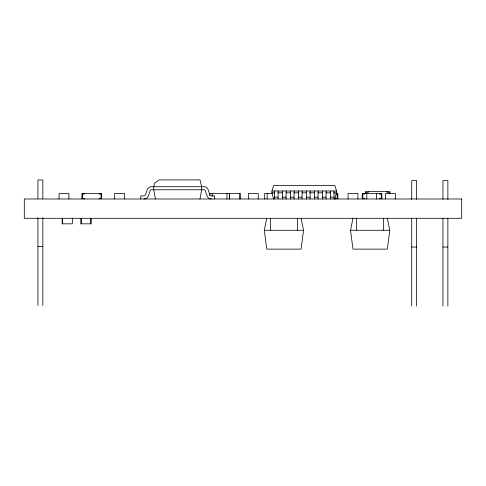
<?xml version="1.0" encoding="UTF-8"?>
<svg xmlns="http://www.w3.org/2000/svg" width="486" height="486" viewBox="0 0 486 486"><rect width="100%" height="100%" fill="white"/><g stroke="black" fill="none" stroke-linecap="round" stroke-linejoin="round"><path stroke-width="0.73" d="M301.095 218.299L303.556 230.285L301.095 249.124L266.753 249.124L264.293 230.285L266.753 218.299M387.336 218.299L389.79 230.285L387.336 249.124L352.988 249.124L350.528 230.285L352.988 218.299M199.928 198.987L201.684 189.759L201.684 186.685L200.025 179.917L158.952 179.917L154.542 183.301L153.71 186.685L153.71 189.759L155.465 198.987M334.854 198.987L336.519 192.833L336.519 190.992L334.854 185.458L273.606 185.458L271.941 190.992L271.941 192.833L273.606 198.987M271.941 190.992L336.519 190.992M271.941 192.833L274.948 192.833M277.949 192.833L282.457 192.833M286.211 192.833L290.713 192.833M293.72 192.833L298.975 192.833M301.976 192.833L306.484 192.833M309.485 192.833L314.746 192.833M317.747 192.833L322.254 192.833M326.009 192.833L330.51 192.833M333.518 192.833L336.519 192.833M272.336 193.452L264.712 193.452L264.712 198.987M335.978 193.452L337.825 193.452L337.825 198.987M335.978 194.066L337.211 194.066L337.211 198.373L335.364 198.373L335.364 198.987M274.402 197.14L278.095 197.14M282.396 197.14L286.09 197.14M290.391 197.14L294.085 197.14M298.386 197.14L302.079 197.14M306.387 197.14L310.074 197.14M314.381 197.14L318.069 197.14M322.376 197.14L326.063 197.14M330.371 197.14L334.058 197.14M264.293 230.285L303.556 230.285M350.528 230.285L389.79 230.285M37.926 246.39L42.847 246.39M411.709 247.04L416.63 247.04M442.953 247.04L447.873 247.04M447.873 199.321L447.873 180.616L442.953 180.616L442.953 199.321M447.873 218.263L447.873 306.083M442.953 218.263L442.953 306.083M416.63 199.321L416.63 180.616L411.709 180.616L411.709 199.321M416.63 218.263L416.63 306.083M411.709 218.263L411.709 306.083M395.391 198.987L395.391 193.452L385.55 193.452L385.55 198.987M389.979 193.793L389.979 191.569L365.326 191.569L365.326 193.793M389.207 193.835L389.207 192.395L386.892 192.395L386.892 191.569M383.654 218.299L383.654 230.285M381.868 198.987L381.868 193.452L362.192 193.452L362.192 198.987M379.408 193.452L379.408 194.066L381.255 194.066L381.255 198.373L379.408 198.373L379.408 198.987M376.644 193.452L376.644 198.987M368.406 191.569L368.406 192.395L366.098 192.395L366.098 193.835M366.802 193.452L366.802 198.987M364.652 193.452L364.652 194.066L362.805 194.066L362.805 198.373L364.652 198.373L364.652 198.987M357.896 198.987L357.896 193.452L348.055 193.452L348.055 198.987M356.669 218.299L356.669 230.285M334.058 190.992L334.058 198.987M330.371 190.992L330.371 198.987M326.063 190.992L326.063 198.987M322.376 190.992L322.376 198.987M318.069 190.992L318.069 198.987M314.381 190.992L314.381 198.987M310.074 190.992L310.074 198.987M306.387 190.992L306.387 198.987M302.079 190.992L302.079 198.987M298.386 190.992L298.386 198.987M297.414 218.299L297.414 230.285M294.085 190.992L294.085 198.987M290.391 190.992L290.391 198.987M286.09 190.992L286.09 198.987M282.396 190.992L282.396 198.987M278.095 190.992L278.095 198.987M274.402 190.992L274.402 198.987M270.429 218.299L270.429 230.285M267.172 193.452L267.172 198.987M258.23 198.987L258.23 193.452L248.389 193.452L248.389 198.987M240.418 198.987L240.418 193.452L229.641 193.452L229.641 198.987M239.483 193.452L239.483 198.987M229.41 198.987L229.41 193.452L209.727 193.452L209.727 195.524M226.95 193.452L226.95 198.987M214.599 198.987L214.599 195.913L211.307 195.901A1.622 1.622 0 0 1 210.013 194.983L208.02 189.388A4.714 4.714 0 0 0 204.235 186.709L151.158 186.709A4.714 4.714 0 0 0 147.38 189.388L145.381 194.983A1.622 1.622 0 0 1 144.087 195.901L140.794 195.913L140.794 198.987M212.188 193.452L212.188 196.216M124.513 198.987L124.513 193.452L114.672 193.452L114.672 198.987M101.623 198.987L101.623 193.452L81.94 193.452L81.94 198.987M99.162 193.452L99.162 194.066L101.003 194.066L101.003 198.373L99.162 198.373L99.162 198.987M91.076 218.299L91.076 223.833L80.931 223.833L80.931 218.299M90.773 218.299L90.773 223.833M84.4 193.452L84.4 194.066L82.553 194.066L82.553 198.373L84.4 198.373L84.4 198.987M81.241 218.299L81.241 223.833M72.335 218.299L72.335 223.833L62.184 223.833L62.184 218.299M68.903 198.987L68.903 193.452L59.061 193.452L59.061 198.987M62.494 218.299L62.494 223.833M42.847 198.671L42.847 179.972L37.926 179.972L37.926 198.671M42.847 217.619L42.847 305.433M37.926 217.619L37.926 305.433M211.477 198.987A4.696 4.696 0 0 1 207.048 195.864L205.292 190.852A1.634 1.634 0 0 0 203.756 189.759L151.644 189.759A1.634 1.634 0 0 0 150.101 190.852L148.345 195.864A4.696 4.696 0 0 1 143.923 198.987M461.7 198.987L24.3 198.987L24.3 218.299L461.7 218.299L461.7 198.987"/></g></svg>
